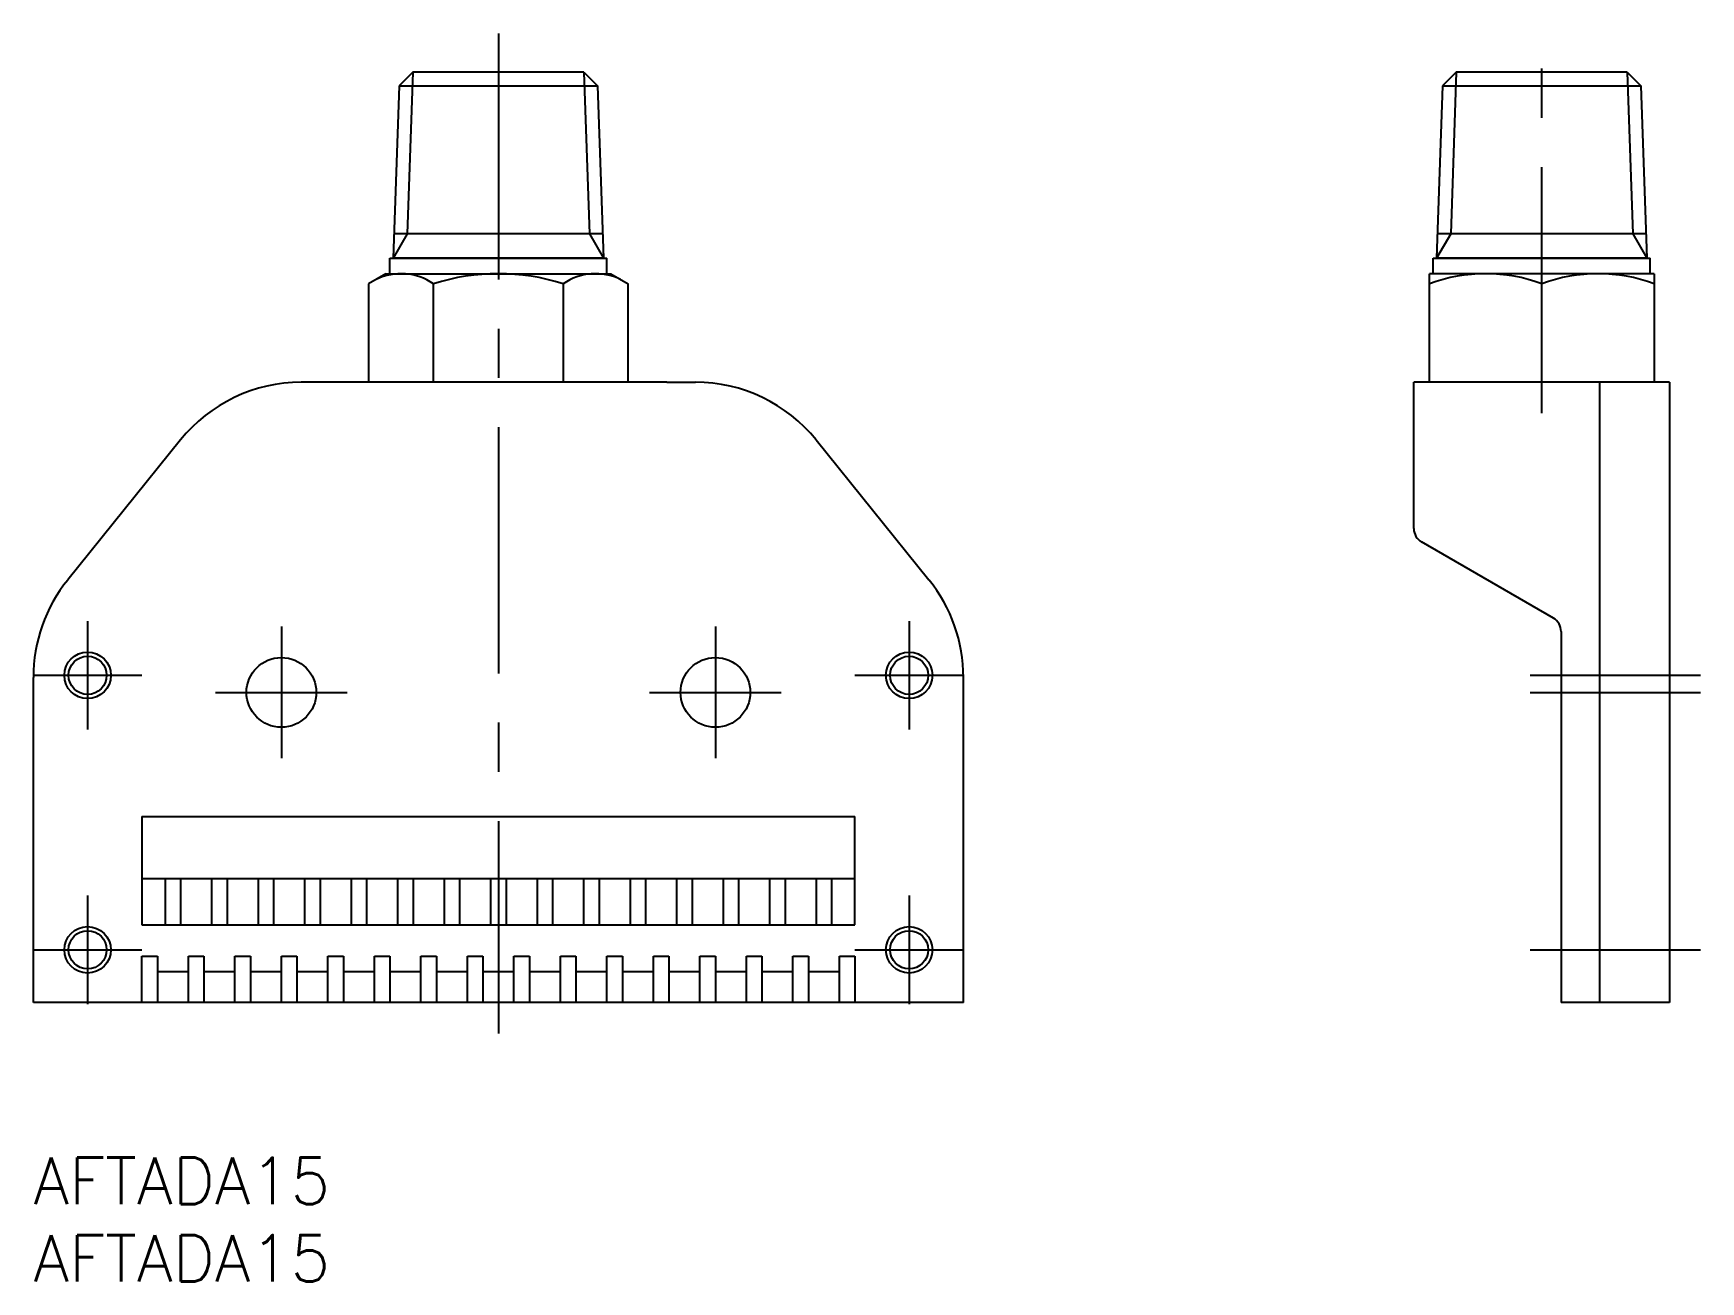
# Model space of a CAD drawing. Extents: x 0 to 108, y -8 to 72.
import ezdxf

# ---------------------------------------------------------------- set-up
doc = ezdxf.new("R2010")
doc.units = 0
doc.header["$LTSCALE"] = 0.5
doc.linetypes.add('CENTER', pattern=[50.8, 31.75, -6.35, 6.35, -6.35])
for name, color, linetype in [('MSM_CENTER', 1, 'CENTER'), ('MSM_CONTINUOUS', 7, 'CONTINUOUS'), ('MSM_NARROW', 5, 'CONTINUOUS'), ('MSM_PART_NUMBER', 7, 'CONTINUOUS')]:
    doc.layers.add(name, color=color, linetype=linetype)
doc.styles.get("Standard").update_dxf_attribs({"font": 'txt.shx', "height": 3, "bigfont": 'bigfont.shx'})

# ---------------------------------------------------------------- blocks, each defined once
blk = doc.blocks.new('*U5')
at = {"layer": 'MSM_PART_NUMBER'}
blk.add_text('AFTADA15', height=3, dxfattribs=at).set_placement((0, -3))
blk = doc.blocks.new('*U6')
at = {"layer": 'MSM_PART_NUMBER'}
blk.add_text('AFTADA15', height=3, dxfattribs=at).set_placement((0, -8))

msp = doc.modelspace()

# ---------------------------------------------------------------- linework, layer by layer
at = {"layer": 'MSM_CENTER'}
for p, q in [((30, 72.5), (30, 8)), ((97.31, 48), (97.31, 72)), ((3.5, 34.6), (3.5, 27.6)), ((56.5, 34.6), (56.5, 27.6)), ((16, 34.25), (16, 25.75)), ((44, 34.25), (44, 25.75)), ((0, 31.1), (7, 31.1)), ((53, 31.1), (60, 31.1)), ((96.56, 31.1), (107.56, 31.1)), ((11.75, 30), (20.25, 30)), ((39.75, 30), (48.25, 30)), ((96.56, 30), (107.56, 30)), ((3.5, 16.9), (3.5, 9.9)), ((56.5, 16.9), (56.5, 9.9)), ((0, 13.4), (7, 13.4)), ((53, 13.4), (60, 13.4)), ((96.56, 13.4), (107.56, 13.4))]:
    msp.add_line(p, q, dxfattribs=at)
at = {"layer": 'MSM_CONTINUOUS'}
for p, q in [((24.49, 70), (23.6, 69.11)), ((35.51, 70), (24.49, 70)), ((35.51, 70), (36.4, 69.11)), ((91.8, 70), (90.91, 69.11)), ((102.82, 70), (91.8, 70)), ((102.82, 70), (103.71, 69.11)), ((23.6, 69.11), (23.21, 58)), ((23.6, 69.11), (36.4, 69.11)), ((36.4, 69.11), (36.79, 58)), ((90.91, 69.11), (90.52, 58)), ((90.91, 69.11), (103.71, 69.11)), ((103.71, 69.11), (104.1, 58)), ((36.73, 59.58), (23.27, 59.58)), ((104.04, 59.58), (90.58, 59.58)), ((23, 57), (23, 58)), ((23, 58), (37, 58)), ((36.79, 58), (23.21, 58)), ((37, 57), (37, 58)), ((90.31, 57), (90.31, 58)), ((90.31, 58), (104.31, 58)), ((104.1, 58), (90.52, 58)), ((104.31, 57), (104.31, 58)), ((22.75, 57), (21.63, 56.35)), ((21.63, 56.35), (21.63, 50)), ((22.75, 57), (37.25, 57)), ((25.81, 50), (25.81, 56.35)), ((34.19, 56.35), (34.19, 50)), ((37.25, 57), (38.37, 56.35)), ((38.37, 50), (38.37, 56.35)), ((90.06, 50), (90.06, 57)), ((104.56, 57), (90.06, 57)), ((97.31, 50.65), (97.31, 56.35)), ((104.56, 57), (104.56, 50)), ((21.75, 50), (17.28, 50)), ((40.86, 50), (19.14, 50)), ((40.86, 50), (42.72, 50)), ((105.56, 50), (89.06, 50)), ((89.06, 40.56), (89.06, 50)), ((101.06, 10), (101.06, 50)), ((105.56, 50), (105.56, 10)), ((9.5, 46.28), (2.22, 37.25)), ((50.5, 46.28), (57.78, 37.25)), ((98.06, 34.79), (89.56, 39.7)), ((98.56, 33.92), (98.56, 10)), ((0, 10), (0, 30.97)), ((60, 10), (60, 30.97)), ((7, 22), (7, 15)), ((7, 22), (53, 22)), ((53, 15), (53, 22)), ((7, 18), (53, 18)), ((8.5, 18), (8.5, 15)), ((9.5, 18), (9.5, 15)), ((11.5, 18), (11.5, 15)), ((12.5, 18), (12.5, 15)), ((14.5, 18), (14.5, 15)), ((15.5, 18), (15.5, 15)), ((17.5, 18), (17.5, 15)), ((18.5, 18), (18.5, 15)), ((20.5, 18), (20.5, 15)), ((21.5, 18), (21.5, 15)), ((23.5, 18), (23.5, 15)), ((24.5, 18), (24.5, 15)), ((26.5, 18), (26.5, 15)), ((27.5, 18), (27.5, 15)), ((29.5, 18), (29.5, 15)), ((30.5, 18), (30.5, 15)), ((32.5, 18), (32.5, 15)), ((33.5, 18), (33.5, 15)), ((35.5, 18), (35.5, 15)), ((36.5, 18), (36.5, 15)), ((38.5, 18), (38.5, 15)), ((39.5, 18), (39.5, 15)), ((41.5, 18), (41.5, 15)), ((42.5, 18), (42.5, 15)), ((44.5, 18), (44.5, 15)), ((45.5, 18), (45.5, 15)), ((47.5, 18), (47.5, 15)), ((48.5, 18), (48.5, 15)), ((50.5, 18), (50.5, 15)), ((51.5, 18), (51.5, 15)), ((7, 15), (53, 15)), ((7, 10), (7, 13)), ((7, 13), (8, 13)), ((8, 13), (8, 10)), ((10, 10), (10, 13)), ((10, 13), (11, 13)), ((11, 13), (11, 10)), ((13, 10), (13, 13)), ((13, 13), (14, 13)), ((14, 13), (14, 10)), ((16, 10), (16, 13)), ((16, 13), (17, 13)), ((17, 13), (17, 10)), ((19, 10), (19, 13)), ((19, 13), (20, 13)), ((20, 13), (20, 10)), ((22, 10), (22, 13)), ((22, 13), (23, 13)), ((23, 13), (23, 10)), ((25, 10), (25, 13)), ((25, 13), (26, 13)), ((26, 13), (26, 10)), ((28, 10), (28, 13)), ((28, 13), (29, 13)), ((29, 13), (29, 10)), ((31, 10), (31, 13)), ((31, 13), (32, 13)), ((32, 13), (32, 10)), ((34, 10), (34, 13)), ((34, 13), (35, 13)), ((35, 13), (35, 10)), ((37, 10), (37, 13)), ((37, 13), (38, 13)), ((38, 13), (38, 10)), ((40, 10), (40, 13)), ((40, 13), (41, 13)), ((41, 13), (41, 10)), ((43, 10), (43, 13)), ((43, 13), (44, 13)), ((44, 13), (44, 10)), ((46, 10), (46, 13)), ((46, 13), (47, 13)), ((47, 13), (47, 10)), ((49, 10), (49, 13)), ((49, 13), (50, 13)), ((50, 13), (50, 10)), ((52, 10), (52, 13)), ((52, 13), (53, 13)), ((53, 13), (53, 10)), ((8, 12), (10, 12)), ((11, 12), (13, 12)), ((14, 12), (16, 12)), ((17, 12), (19, 12)), ((20, 12), (22, 12)), ((23, 12), (25, 12)), ((26, 12), (28, 12)), ((29, 12), (31, 12)), ((32, 12), (34, 12)), ((35, 12), (37, 12)), ((38, 12), (40, 12)), ((41, 12), (43, 12)), ((44, 12), (46, 12)), ((47, 12), (49, 12)), ((50, 12), (52, 12)), ((60, 10), (0, 10)), ((105.56, 10), (98.56, 10))]:
    msp.add_line(p, q, dxfattribs=at)
for centre, radius in [((3.5, 31.1), 1.23), ((56.5, 31.1), 1.23), ((16, 30), 2.25), ((44, 30), 2.25), ((3.5, 13.4), 1.23), ((56.5, 13.4), 1.23)]:
    msp.add_circle(centre, radius, dxfattribs=at)
for centre, radius, start, end in [((23.72, 53.29), 3.71, 55.6158, 115.6158), ((30, 43.15), 13.85, 72.412, 107.588), ((36.28, 53.29), 3.71, 64.3842, 124.3842), ((93.69, 46.53), 10.47, 69.7438, 110.2562), ((100.94, 46.53), 10.47, 69.7438, 110.2562), ((17.28, 40), 10, 90, 141.1155), ((42.72, 40), 10, 38.8845, 90), ((90.06, 40.56), 1, 180, 240), ((10, 30.97), 10, 141.1155, 180), ((50, 30.97), 10, 0, 38.8845), ((97.56, 33.92), 1, 0, 60)]:
    msp.add_arc(centre, radius, start, end, dxfattribs=at)
at = {"layer": 'MSM_NARROW'}
for p, q in [((24.49, 70), (24.12, 59.58)), ((35.51, 70), (35.88, 59.58)), ((91.8, 70), (91.44, 59.58)), ((102.82, 70), (103.19, 59.58)), ((24.12, 59.58), (23.21, 58)), ((35.88, 59.58), (36.79, 58)), ((91.44, 59.58), (90.52, 58)), ((103.19, 59.58), (104.1, 58))]:
    msp.add_line(p, q, dxfattribs=at)
for centre in [(3.5, 31.1), (56.5, 31.1), (3.5, 13.4), (56.5, 13.4)]:
    msp.add_circle(centre, 1.5, dxfattribs=at)

# ---------------------------------------------------------------- block references
at = {"layer": 'MSM_CONTINUOUS'}
for name in ['*U5', '*U6']:
    msp.add_blockref(name, (0, 0), dxfattribs=at)

doc.saveas('drawing.dxf')
